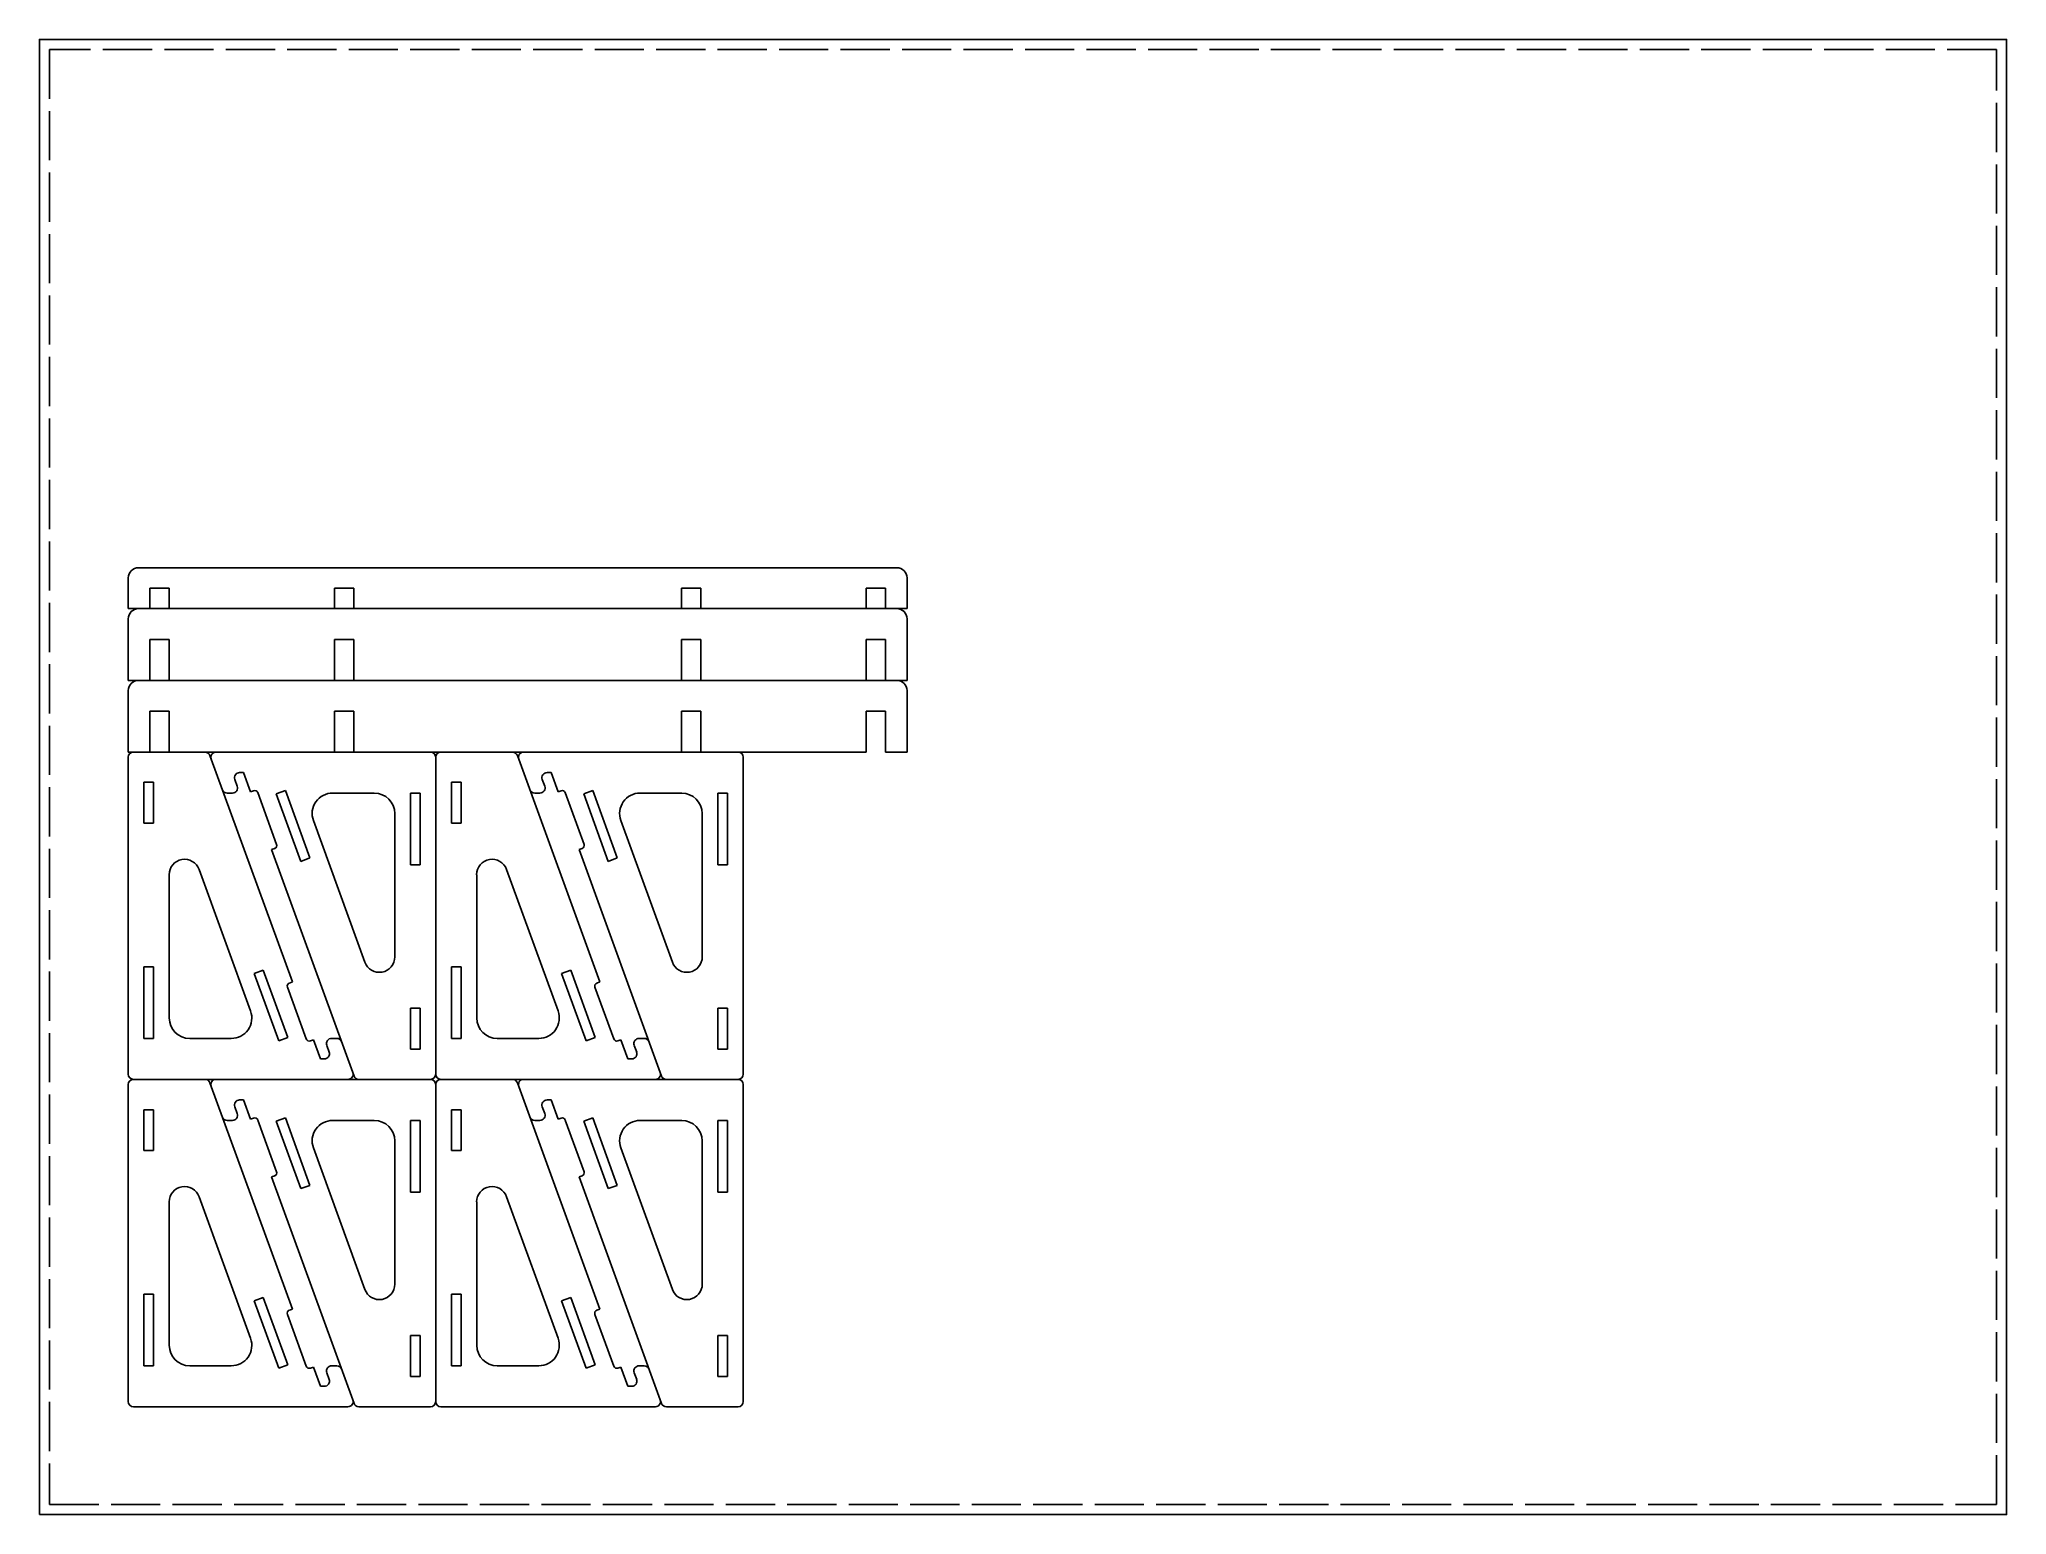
# Model space of a CAD drawing. Header units: inches. Extents: x 0 to 24, y 0 to 18.
import ezdxf

# ---------------------------------------------------------------- set-up
doc = ezdxf.new("R2010")
doc.units = ezdxf.units.IN
doc.header["$LTSCALE"] = 0.05
doc.linetypes.add('Dotted', pattern=[15, 12, -3])
doc.layers.get('0').update_dxf_attribs({"plot": 0})
doc.layers.add('CUT', color=1, linetype='Continuous', lineweight=0)

msp = doc.modelspace()

# ---------------------------------------------------------------- linework, layer by layer
msp.add_lwpolyline([(0, 0), (24, 0), (24, 18), (0, 18)], close=True)
at = {"linetype": 'Dotted'}
msp.add_lwpolyline([(0.125, 0.125), (23.875, 0.125), (23.875, 17.875), (0.125, 17.875)], close=True, dxfattribs=at)
at = {"layer": 'CUT', "linetype": 'Continuous', "lineweight": 25}
for p, q in [((1.21, 11.554), (10.46, 11.554)), ((1.085, 11.054), (1.085, 11.429)), ((1.349, 11.304), (1.585, 11.304)), ((1.349, 11.054), (1.349, 11.304)), ((1.585, 11.054), (1.585, 11.304)), ((3.599, 11.304), (3.835, 11.304)), ((3.599, 11.054), (3.599, 11.304)), ((3.835, 11.054), (3.835, 11.304)), ((7.835, 11.304), (8.071, 11.304)), ((7.835, 11.054), (7.835, 11.304)), ((8.071, 11.054), (8.071, 11.304)), ((10.085, 11.304), (10.321, 11.304)), ((10.085, 11.054), (10.085, 11.304)), ((10.321, 11.054), (10.321, 11.304)), ((10.585, 11.054), (10.585, 11.429)), ((1.085, 11.054), (1.349, 11.054)), ((1.21, 11.054), (10.46, 11.054)), ((1.585, 11.054), (3.599, 11.054)), ((3.835, 11.054), (7.835, 11.054)), ((8.071, 11.054), (10.085, 11.054)), ((10.321, 11.054), (10.585, 11.054)), ((1.085, 10.179), (1.085, 10.929)), ((10.585, 10.179), (10.585, 10.929)), ((1.585, 10.679), (1.349, 10.679)), ((1.349, 10.679), (1.349, 10.179)), ((1.585, 10.179), (1.585, 10.679)), ((3.835, 10.679), (3.599, 10.679)), ((3.599, 10.679), (3.599, 10.179)), ((3.835, 10.179), (3.835, 10.679)), ((7.835, 10.679), (8.071, 10.679)), ((7.835, 10.179), (7.835, 10.679)), ((8.071, 10.679), (8.071, 10.179)), ((10.085, 10.679), (10.321, 10.679)), ((10.085, 10.179), (10.085, 10.679)), ((10.321, 10.679), (10.321, 10.179)), ((1.085, 10.179), (1.349, 10.179)), ((1.21, 10.179), (10.46, 10.179)), ((1.585, 10.179), (3.599, 10.179)), ((3.835, 10.179), (7.835, 10.179)), ((8.071, 10.179), (10.085, 10.179)), ((10.321, 10.179), (10.585, 10.179)), ((1.085, 9.304), (1.085, 10.054)), ((10.585, 9.304), (10.585, 10.054)), ((1.585, 9.804), (1.349, 9.804)), ((1.349, 9.804), (1.349, 9.304)), ((1.585, 9.304), (1.585, 9.804)), ((3.835, 9.804), (3.599, 9.804)), ((3.599, 9.804), (3.599, 9.304)), ((3.835, 9.304), (3.835, 9.804)), ((7.835, 9.804), (8.071, 9.804)), ((7.835, 9.304), (7.835, 9.804)), ((8.071, 9.804), (8.071, 9.304)), ((10.085, 9.804), (10.321, 9.804)), ((10.085, 9.304), (10.085, 9.804)), ((10.321, 9.804), (10.321, 9.304)), ((1.085, 9.304), (1.349, 9.304)), ((1.085, 9.241), (1.085, 5.373)), ((2.022, 9.304), (1.147, 9.304)), ((1.585, 9.304), (3.599, 9.304)), ((3.087, 6.5), (2.081, 9.263)), ((4.773, 9.304), (2.155, 9.304)), ((3.835, 9.304), (7.835, 9.304)), ((4.836, 5.373), (4.836, 9.241)), ((4.836, 9.241), (4.836, 5.373)), ((5.773, 9.304), (4.898, 9.304)), ((6.838, 6.5), (5.832, 9.263)), ((8.524, 9.304), (5.906, 9.304)), ((8.071, 9.304), (10.085, 9.304)), ((8.586, 5.373), (8.586, 9.241)), ((10.321, 9.304), (10.585, 9.304)), ((1.394, 8.935), (1.276, 8.935)), ((1.276, 8.935), (1.276, 8.435)), ((1.394, 8.435), (1.394, 8.935)), ((2.385, 8.97), (2.415, 8.888)), ((2.492, 9.054), (2.443, 9.054)), ((2.492, 9.054), (2.577, 8.819)), ((5.145, 8.935), (5.027, 8.935)), ((5.027, 8.935), (5.027, 8.435)), ((5.145, 8.435), (5.145, 8.935)), ((6.135, 8.97), (6.165, 8.888)), ((6.243, 9.054), (6.194, 9.054)), ((6.243, 9.054), (6.328, 8.819)), ((2.356, 8.804), (2.292, 8.804)), ((2.614, 8.832), (2.577, 8.819)), ((2.894, 8.178), (2.665, 8.809)), ((3.001, 8.834), (2.89, 8.793)), ((2.89, 8.793), (3.189, 7.971)), ((3.3, 8.012), (3.001, 8.834)), ((4.086, 8.804), (3.578, 8.804)), ((4.645, 8.804), (4.527, 8.804)), ((4.527, 8.804), (4.527, 7.929)), ((4.645, 7.929), (4.645, 8.804)), ((6.107, 8.804), (6.043, 8.804)), ((6.365, 8.832), (6.328, 8.819)), ((6.645, 8.178), (6.416, 8.809)), ((6.752, 8.834), (6.641, 8.793)), ((6.641, 8.793), (6.94, 7.971)), ((7.051, 8.012), (6.752, 8.834)), ((7.836, 8.804), (7.329, 8.804)), ((8.396, 8.804), (8.277, 8.804)), ((8.277, 8.804), (8.277, 7.929)), ((8.396, 7.929), (8.396, 8.804)), ((1.276, 8.435), (1.394, 8.435)), ((3.343, 8.468), (3.972, 6.741)), ((4.336, 6.805), (4.336, 8.554)), ((5.027, 8.435), (5.145, 8.435)), ((7.094, 8.468), (7.723, 6.741)), ((8.086, 6.805), (8.086, 8.554)), ((2.834, 8.114), (2.871, 8.128)), ((2.834, 8.114), (3.839, 5.351)), ((3.189, 7.971), (3.3, 8.012)), ((4.527, 7.929), (4.645, 7.929)), ((6.585, 8.114), (6.622, 8.128)), ((6.585, 8.114), (7.59, 5.351)), ((6.94, 7.971), (7.051, 8.012)), ((8.277, 7.929), (8.396, 7.929)), ((1.585, 7.808), (1.585, 6.06)), ((2.577, 6.146), (1.949, 7.872)), ((5.336, 7.808), (5.336, 6.06)), ((6.328, 6.146), (5.699, 7.872)), ((1.394, 6.685), (1.276, 6.685)), ((1.276, 6.685), (1.276, 5.81)), ((1.394, 5.81), (1.394, 6.685)), ((2.731, 6.643), (2.621, 6.602)), ((2.621, 6.602), (2.92, 5.78)), ((3.031, 5.82), (2.731, 6.643)), ((3.087, 6.5), (3.05, 6.486)), ((5.145, 6.685), (5.027, 6.685)), ((5.027, 6.685), (5.027, 5.81)), ((5.145, 5.81), (5.145, 6.685)), ((6.482, 6.643), (6.371, 6.602)), ((6.371, 6.602), (6.671, 5.78)), ((6.782, 5.82), (6.482, 6.643)), ((6.838, 6.5), (6.801, 6.486)), ((3.026, 6.436), (3.256, 5.805)), ((6.777, 6.436), (7.007, 5.805)), ((4.645, 6.179), (4.527, 6.179)), ((4.527, 6.179), (4.527, 5.679)), ((4.645, 5.679), (4.645, 6.179)), ((8.396, 6.179), (8.277, 6.179)), ((8.277, 6.179), (8.277, 5.679)), ((8.396, 5.679), (8.396, 6.179)), ((1.276, 5.81), (1.394, 5.81)), ((1.835, 5.81), (2.342, 5.81)), ((2.92, 5.78), (3.031, 5.82)), ((3.306, 5.782), (3.343, 5.795)), ((3.429, 5.56), (3.343, 5.795)), ((3.565, 5.81), (3.629, 5.81)), ((5.027, 5.81), (5.145, 5.81)), ((5.586, 5.81), (6.093, 5.81)), ((6.671, 5.78), (6.782, 5.82)), ((7.057, 5.782), (7.094, 5.795)), ((7.18, 5.56), (7.094, 5.795)), ((7.316, 5.81), (7.379, 5.81)), ((3.429, 5.56), (3.477, 5.56)), ((3.536, 5.644), (3.506, 5.726)), ((4.527, 5.679), (4.645, 5.679)), ((7.18, 5.56), (7.228, 5.56)), ((7.287, 5.644), (7.257, 5.726)), ((8.277, 5.679), (8.396, 5.679)), ((2.022, 5.31), (1.147, 5.31)), ((1.147, 5.31), (3.765, 5.31)), ((4.773, 5.31), (2.155, 5.31)), ((3.898, 5.31), (4.773, 5.31)), ((5.773, 5.31), (4.898, 5.31)), ((4.898, 5.31), (7.516, 5.31)), ((8.524, 5.31), (5.906, 5.31)), ((7.649, 5.31), (8.524, 5.31)), ((1.085, 5.248), (1.085, 1.379)), ((3.087, 2.506), (2.081, 5.269)), ((2.492, 5.06), (2.443, 5.06)), ((2.492, 5.06), (2.577, 4.825)), ((4.836, 1.379), (4.836, 5.248)), ((4.836, 5.248), (4.836, 1.379)), ((6.838, 2.506), (5.832, 5.269)), ((6.243, 5.06), (6.194, 5.06)), ((6.243, 5.06), (6.328, 4.825)), ((8.586, 1.379), (8.586, 5.248)), ((1.394, 4.941), (1.276, 4.941)), ((1.276, 4.941), (1.276, 4.441)), ((1.394, 4.441), (1.394, 4.941)), ((2.356, 4.81), (2.292, 4.81)), ((2.385, 4.976), (2.415, 4.894)), ((2.614, 4.839), (2.577, 4.825)), ((2.894, 4.184), (2.665, 4.815)), ((3.001, 4.84), (2.89, 4.8)), ((3.3, 4.018), (3.001, 4.84)), ((4.086, 4.81), (3.578, 4.81)), ((4.645, 4.81), (4.527, 4.81)), ((4.527, 4.81), (4.527, 3.935)), ((4.645, 3.935), (4.645, 4.81)), ((5.145, 4.941), (5.027, 4.941)), ((5.027, 4.941), (5.027, 4.441)), ((5.145, 4.441), (5.145, 4.941)), ((6.107, 4.81), (6.043, 4.81)), ((6.135, 4.976), (6.165, 4.894)), ((6.365, 4.839), (6.328, 4.825)), ((6.645, 4.184), (6.416, 4.815)), ((6.752, 4.84), (6.641, 4.8)), ((7.051, 4.018), (6.752, 4.84)), ((7.836, 4.81), (7.329, 4.81)), ((8.396, 4.81), (8.277, 4.81)), ((8.277, 4.81), (8.277, 3.935)), ((8.396, 3.935), (8.396, 4.81)), ((2.89, 4.8), (3.189, 3.978)), ((4.336, 2.812), (4.336, 4.56)), ((6.641, 4.8), (6.94, 3.978)), ((8.086, 2.812), (8.086, 4.56)), ((1.276, 4.441), (1.394, 4.441)), ((3.343, 4.475), (3.972, 2.748)), ((5.027, 4.441), (5.145, 4.441)), ((7.094, 4.475), (7.723, 2.748)), ((2.834, 4.12), (2.871, 4.134)), ((2.834, 4.12), (3.839, 1.357)), ((6.585, 4.12), (6.622, 4.134)), ((6.585, 4.12), (7.59, 1.357)), ((2.577, 2.152), (1.949, 3.879)), ((3.189, 3.978), (3.3, 4.018)), ((4.527, 3.935), (4.645, 3.935)), ((6.328, 2.152), (5.699, 3.879)), ((6.94, 3.978), (7.051, 4.018)), ((8.277, 3.935), (8.396, 3.935)), ((1.585, 3.815), (1.585, 2.066)), ((5.336, 3.815), (5.336, 2.066)), ((1.394, 2.691), (1.276, 2.691)), ((1.276, 2.691), (1.276, 1.816)), ((1.394, 1.816), (1.394, 2.691)), ((2.731, 2.649), (2.621, 2.608)), ((3.031, 1.827), (2.731, 2.649)), ((5.145, 2.691), (5.027, 2.691)), ((5.027, 2.691), (5.027, 1.816)), ((5.145, 1.816), (5.145, 2.691)), ((6.482, 2.649), (6.371, 2.608)), ((6.782, 1.827), (6.482, 2.649)), ((2.621, 2.608), (2.92, 1.786)), ((3.026, 2.442), (3.256, 1.811)), ((3.087, 2.506), (3.05, 2.493)), ((6.371, 2.608), (6.671, 1.786)), ((6.777, 2.442), (7.007, 1.811)), ((6.838, 2.506), (6.801, 2.493)), ((4.645, 2.185), (4.527, 2.185)), ((4.527, 2.185), (4.527, 1.685)), ((4.645, 1.685), (4.645, 2.185)), ((8.396, 2.185), (8.277, 2.185)), ((8.277, 2.185), (8.277, 1.685)), ((8.396, 1.685), (8.396, 2.185)), ((1.276, 1.816), (1.394, 1.816)), ((1.835, 1.816), (2.342, 1.816)), ((2.92, 1.786), (3.031, 1.827)), ((3.306, 1.788), (3.343, 1.801)), ((3.429, 1.566), (3.343, 1.801)), ((3.536, 1.65), (3.506, 1.732)), ((3.565, 1.816), (3.629, 1.816)), ((4.527, 1.685), (4.645, 1.685)), ((5.027, 1.816), (5.145, 1.816)), ((5.586, 1.816), (6.093, 1.816)), ((6.671, 1.786), (6.782, 1.827)), ((7.057, 1.788), (7.094, 1.801)), ((7.18, 1.566), (7.094, 1.801)), ((7.287, 1.65), (7.257, 1.732)), ((7.316, 1.816), (7.379, 1.816)), ((8.277, 1.685), (8.396, 1.685)), ((3.429, 1.566), (3.477, 1.566)), ((7.18, 1.566), (7.228, 1.566)), ((1.147, 1.316), (3.765, 1.316)), ((3.898, 1.316), (4.773, 1.316)), ((4.898, 1.316), (7.516, 1.316)), ((7.649, 1.316), (8.524, 1.316))]:
    msp.add_line(p, q, dxfattribs=at)
for centre, radius, start, end in [((1.21, 11.429), 0.125, 90, 180), ((10.46, 11.429), 0.125, 0, 90), ((1.21, 10.929), 0.125, 90, 180), ((10.46, 10.929), 0.125, 0, 90), ((1.21, 10.054), 0.125, 90, 180), ((10.46, 10.054), 0.125, 0, 90), ((1.147, 9.241), 0.0625, 90, 180), ((2.022, 9.241), 0.0625, 20, 90), ((2.155, 9.241), 0.0625, 90, 200), ((4.773, 9.241), 0.0625, 0, 90), ((4.898, 9.241), 0.0625, 90, 180), ((5.773, 9.241), 0.0625, 20, 90), ((5.906, 9.241), 0.0625, 90, 200), ((8.524, 9.241), 0.0625, 0, 90), ((2.356, 8.866), 0.0625, 270, 20), ((2.443, 8.991), 0.0625, 90, 200), ((6.107, 8.866), 0.0625, 270, 20), ((6.194, 8.991), 0.0625, 90, 200), ((2.292, 8.866), 0.0625, 200, 270), ((2.628, 8.795), 0.0394, 20, 110), ((3.578, 8.554), 0.25, 90, 200), ((4.086, 8.554), 0.25, 0, 90), ((6.043, 8.866), 0.0625, 200, 270), ((6.379, 8.795), 0.0394, 20, 110), ((7.329, 8.554), 0.25, 90, 200), ((7.836, 8.554), 0.25, 0, 90), ((2.857, 8.165), 0.0394, 290, 20), ((6.608, 8.165), 0.0394, 290, 20), ((1.772, 7.808), 0.188, 20, 180), ((5.523, 7.808), 0.188, 20, 180), ((4.148, 6.805), 0.188, 200, 0), ((7.899, 6.805), 0.188, 200, 0), ((3.063, 6.449), 0.0394, 110, 200), ((6.814, 6.449), 0.0394, 110, 200), ((1.835, 6.06), 0.25, 180, 270), ((2.342, 6.06), 0.25, 270, 20), ((5.586, 6.06), 0.25, 180, 270), ((6.093, 6.06), 0.25, 270, 20), ((3.293, 5.818), 0.0394, 200, 290), ((3.565, 5.748), 0.0625, 90, 200), ((3.629, 5.748), 0.0625, 20, 90), ((7.044, 5.818), 0.0394, 200, 290), ((7.316, 5.748), 0.0625, 90, 200), ((7.379, 5.748), 0.0625, 20, 90), ((3.477, 5.623), 0.0625, 270, 20), ((7.228, 5.623), 0.0625, 270, 20), ((1.147, 5.373), 0.0625, 180, 270), ((1.147, 5.248), 0.0625, 90, 180), ((2.022, 5.248), 0.0625, 20, 90), ((2.155, 5.248), 0.0625, 90, 200), ((3.765, 5.373), 0.0625, 270, 20), ((3.898, 5.373), 0.0625, 200, 270), ((4.773, 5.373), 0.0625, 270, 0), ((4.773, 5.248), 0.0625, 0, 90), ((4.898, 5.373), 0.0625, 180, 270), ((4.898, 5.248), 0.0625, 90, 180), ((5.773, 5.248), 0.0625, 20, 90), ((5.906, 5.248), 0.0625, 90, 200), ((7.516, 5.373), 0.0625, 270, 20), ((7.649, 5.373), 0.0625, 200, 270), ((8.524, 5.373), 0.0625, 270, 0), ((8.524, 5.248), 0.0625, 0, 90), ((2.443, 4.998), 0.0625, 90, 200), ((6.194, 4.998), 0.0625, 90, 200), ((2.292, 4.873), 0.0625, 200, 270), ((2.356, 4.873), 0.0625, 270, 20), ((2.628, 4.802), 0.0394, 20, 110), ((3.578, 4.56), 0.25, 90, 200), ((4.086, 4.56), 0.25, 0, 90), ((6.043, 4.873), 0.0625, 200, 270), ((6.107, 4.873), 0.0625, 270, 20), ((6.379, 4.802), 0.0394, 20, 110), ((7.329, 4.56), 0.25, 90, 200), ((7.836, 4.56), 0.25, 0, 90), ((2.857, 4.171), 0.0394, 290, 20), ((6.608, 4.171), 0.0394, 290, 20), ((1.772, 3.815), 0.188, 20, 180), ((5.523, 3.815), 0.188, 20, 180), ((4.148, 2.812), 0.188, 200, 0), ((7.899, 2.812), 0.188, 200, 0), ((3.063, 2.456), 0.0394, 110, 200), ((6.814, 2.456), 0.0394, 110, 200), ((1.835, 2.066), 0.25, 180, 270), ((2.342, 2.066), 0.25, 270, 20), ((5.586, 2.066), 0.25, 180, 270), ((6.093, 2.066), 0.25, 270, 20), ((3.293, 1.825), 0.0394, 200, 290), ((3.565, 1.754), 0.0625, 90, 200), ((3.629, 1.754), 0.0625, 20, 90), ((7.044, 1.825), 0.0394, 200, 290), ((7.316, 1.754), 0.0625, 90, 200), ((7.379, 1.754), 0.0625, 20, 90), ((3.477, 1.629), 0.0625, 270, 20), ((7.228, 1.629), 0.0625, 270, 20), ((1.147, 1.379), 0.0625, 180, 270), ((3.765, 1.379), 0.0625, 270, 20), ((3.898, 1.379), 0.0625, 200, 270), ((4.773, 1.379), 0.0625, 270, 0), ((4.898, 1.379), 0.0625, 180, 270), ((7.516, 1.379), 0.0625, 270, 20), ((7.649, 1.379), 0.0625, 200, 270), ((8.524, 1.379), 0.0625, 270, 0)]:
    msp.add_arc(centre, radius, start, end, dxfattribs=at)

doc.saveas('drawing.dxf')
